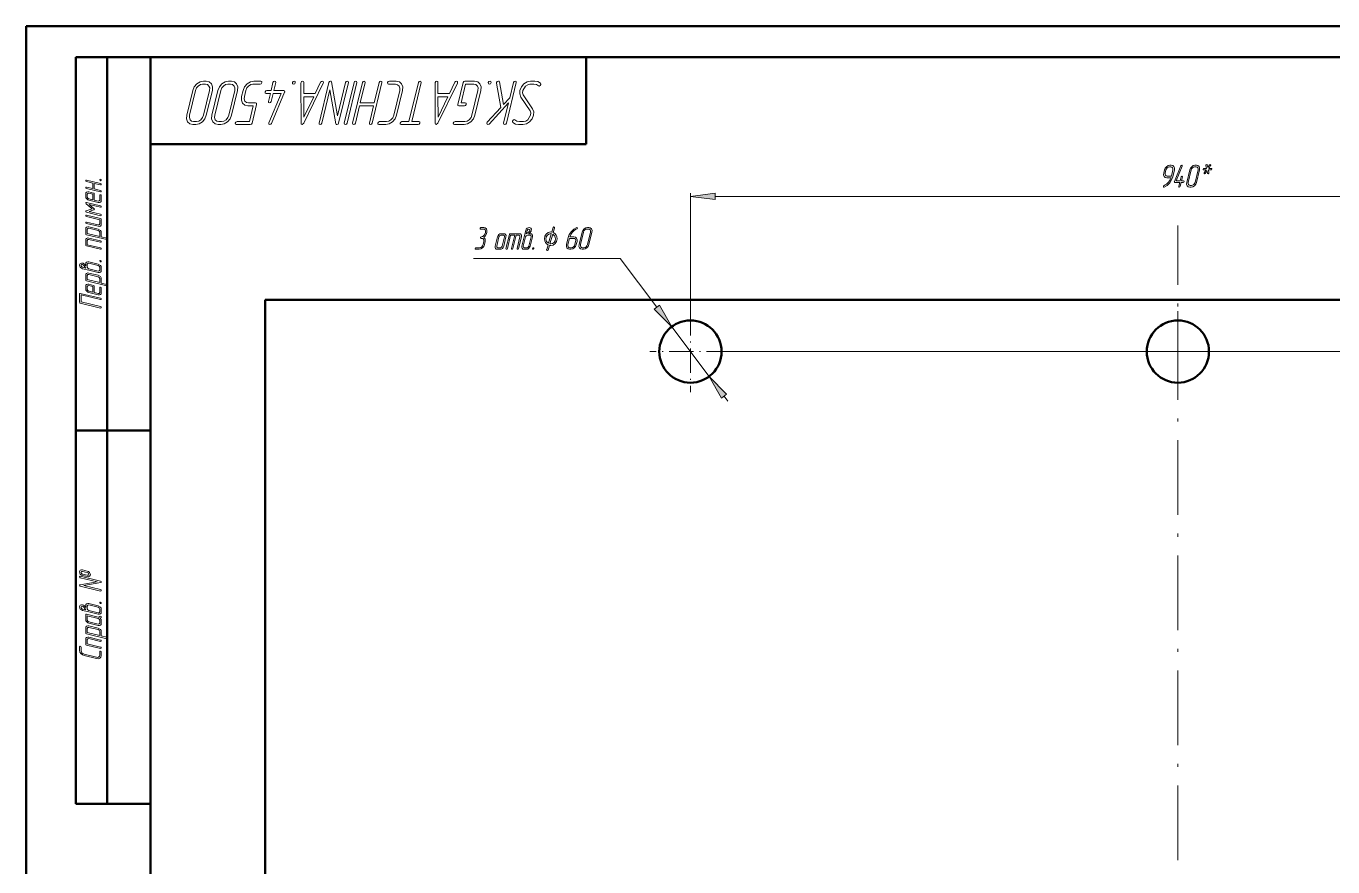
# Model space of a CAD drawing. Extents: x 0 to 420, y 0 to 297.
# Drawn here: x 0 to 210, y 161.8 to 297 of the extents above; entities that cross this region are included whole.
import ezdxf

# ---------------------------------------------------------------- set-up
doc = ezdxf.new("R2010")
doc.units = 0
doc.linetypes.add('DASHDOT', pattern=[18.5, 12, -3, 0.5, -3])

msp = doc.modelspace()

# ---------------------------------------------------------------- linework, layer by layer
at = {"color": 7, "lineweight": 50}
for p, q in [((0, 297), (0, 0)), ((420, 297), (0, 297)), ((20, 297), (0, 297)), ((8, 292), (8, 172)), ((8, 292), (20, 292)), ((13, 292), (13, 172)), ((415, 292), (20, 292)), ((20, 292), (20, 5)), ((90, 292), (90, 278)), ((90, 278), (20, 278)), ((38.4254, 253.012207), (38.4254, 156.34552)), ((331.758728, 253.012207), (38.4254, 253.012207)), ((8, 232), (20, 232)), ((8, 172), (20, 172))]:
    msp.add_line(p, q, dxfattribs=at)
at = {"color": 7, "lineweight": 13}
for p, q in [((106.758736, 251.178864), (106.758736, 270.130341)), ((110.724518, 269.630341), (259.459625, 269.630341)), ((95.47963, 259.635071), (71.905952, 259.635071)), ((95.47963, 259.635071), (101.360306, 251.837234)), ((103.748161, 248.670914), (109.76931, 240.686813)), ((113.258736, 244.678864), (345.085632, 244.678864)), ((112.157166, 237.520508), (112.779884, 236.694763))]:
    msp.add_line(p, q, dxfattribs=at)
at = {"color": 7, "linetype": 'DASHDOT', "lineweight": 13}
msp.add_line((185.092072, 144.415756), (185.092072, 264.941956), dxfattribs=at)
at = {"color": 7, "linetype": 'DASHDOT', "lineweight": 13, "ltscale": 0.325}
for p, q in [((106.758736, 251.178864), (106.758736, 238.178864)), ((185.092072, 251.178864), (185.092072, 238.178864)), ((113.258736, 244.678864), (100.258736, 244.678864)), ((191.592072, 244.678864), (178.592072, 244.678864))]:
    msp.add_line(p, q, dxfattribs=at)
at = {"color": 7, "lineweight": 13}
for points in [[(26.774345, 286.668121), (25.80724, 282.666687), (25.770397, 282.093567), (25.945396, 281.602356), (26.31382, 281.274872), (26.801975, 281.162292), (27.253292, 281.162292), (27.805923, 281.285095), (28.321712, 281.612579), (28.726974, 282.103821), (28.957241, 282.666687), (29.924343, 286.668121), (29.970398, 287.241241), (29.776978, 287.722229), (29.426975, 288.059937), (28.93882, 288.162292), (28.487503, 288.162292), (27.94408, 288.059937), (27.419083, 287.722229), (27.013817, 287.241241)], [(30.817768, 286.668121), (29.850662, 282.666687), (29.81382, 282.093567), (29.988819, 281.602356), (30.357243, 281.274872), (30.845398, 281.162292), (31.296715, 281.162292), (31.849346, 281.285095), (32.365135, 281.612579), (32.770397, 282.103821), (33.000664, 282.666687), (33.967766, 286.668121), (34.013821, 287.241241), (33.8204, 287.722229), (33.470398, 288.059937), (32.982243, 288.162292), (32.530926, 288.162292), (31.987503, 288.059937), (31.462505, 287.722229), (31.05724, 287.241241)], [(34.870399, 286.668121), (34.630924, 285.665222), (34.594082, 285.092102), (34.769081, 284.611115), (35.128292, 284.28363), (35.607239, 284.171051), (36.509872, 284.171051), (35.911186, 281.663757), (33.894081, 281.663757), (33.700661, 281.581879), (33.599346, 281.418121), (33.626976, 281.244171), (33.774345, 281.162292), (36.021713, 281.162292), (36.205925, 281.233917), (36.298031, 281.418121), (37.025661, 284.416687), (37.016449, 284.611115), (36.869083, 284.672516), (35.736187, 284.672516), (35.413818, 284.744171), (35.165134, 284.959076), (35.054607, 285.28656), (35.082241, 285.665222), (35.321712, 286.668121), (35.478294, 287.057037), (35.745399, 287.374268), (36.095398, 287.599426), (36.454609, 287.660828), (37.587502, 287.660828), (37.771713, 287.742706), (37.873028, 287.916687), (37.854607, 288.090637), (37.707241, 288.162292), (36.574345, 288.162292), (36.040134, 288.059937), (35.515133, 287.722229), (35.109871, 287.241241)], [(39.245399, 286.166687), (38.941452, 284.907898), (38.969082, 284.723694), (39.09803, 284.662292), (39.273029, 284.733917), (39.392769, 284.907898), (39.696716, 286.166687), (40.995399, 286.166687), (39.015137, 281.469299), (38.996716, 281.407898), (39.024345, 281.233917), (39.171715, 281.162292), (39.319084, 281.21347), (39.429611, 281.366974), (41.538822, 286.361115), (41.548031, 286.422516), (41.52961, 286.596497), (41.391453, 286.668152), (39.816452, 286.668152), (40.120399, 287.916687), (40.092766, 288.100891), (39.9454, 288.162292), (39.770401, 288.100891), (39.669083, 287.916687), (39.365135, 286.668152), (38.683556, 286.668121), (38.499348, 286.586273), (38.398029, 286.412292), (38.416451, 286.238312), (38.56382, 286.166687)], [(42.975662, 287.660828), (43.159874, 287.742706), (43.261189, 287.916687), (43.242767, 288.090637), (43.095402, 288.162292), (42.901978, 288.080414), (42.809875, 287.916687), (42.828297, 287.732452)], [(46.448032, 286.156433), (46.429611, 286.156433), (44.633556, 286.156433), (44.615135, 286.156433), (44.615135, 287.967834), (44.569084, 288.111115), (44.449348, 288.162292), (44.274345, 288.090637), (44.173031, 287.916687), (44.15461, 287.845032), (44.173031, 281.397675), (44.219086, 281.233917), (44.338821, 281.172516), (44.605927, 281.397675), (47.737503, 287.845032), (47.765137, 287.916687), (47.737503, 288.090637), (47.590137, 288.162292), (47.442768, 288.111115), (47.332241, 287.967834)], [(48.649345, 287.916687), (47.074348, 281.418152), (47.111191, 281.233917), (47.240135, 281.162292), (47.415134, 281.233917), (47.525661, 281.418152), (48.824348, 286.780701), (49.782242, 281.315796), (49.846714, 281.192993), (49.948032, 281.162292), (50.123032, 281.233917), (50.224346, 281.418152), (51.799347, 287.916687), (51.771713, 288.100891), (51.633556, 288.162292), (51.449348, 288.100891), (51.34803, 287.916687), (50.049347, 282.554108), (49.091454, 288.019012), (49.026978, 288.131592), (48.925663, 288.162292), (48.750664, 288.100891)], [(52.692764, 287.916687), (51.117767, 281.418152), (51.15461, 281.233917), (51.292767, 281.162292), (51.467766, 281.233917), (51.569084, 281.418152), (53.144081, 287.916687), (53.116451, 288.100891), (52.978294, 288.162292), (52.794083, 288.100891)], [(53.576977, 284.171051), (55.824345, 284.171051), (55.161186, 281.418152), (55.198029, 281.233917), (55.336189, 281.162292), (55.511189, 281.233917), (55.612503, 281.418152), (57.187504, 287.916687), (57.159874, 288.100891), (57.021713, 288.162292), (56.837502, 288.100891), (56.736187, 287.916687), (55.953293, 284.672516), (53.705925, 284.672516), (54.488819, 287.916687), (54.451977, 288.100891), (54.31382, 288.162292), (54.138817, 288.100891), (54.037506, 287.916687), (52.462502, 281.418152), (52.499344, 281.233917), (52.628292, 281.162292), (52.803291, 281.233917), (52.913818, 281.418152)], [(58.375664, 288.162292), (58.182243, 288.080414), (58.090134, 287.916687), (58.108559, 287.732452), (58.255924, 287.660828), (59.370399, 287.660828), (59.701977, 287.589203), (59.941452, 287.364044), (60.061188, 287.046783), (60.033554, 286.668152), (59.066452, 282.666687), (58.909874, 282.277802), (58.633556, 281.950287), (58.292767, 281.745636), (57.924347, 281.663757), (56.809872, 281.663757), (56.616451, 281.581879), (56.515137, 281.418152), (56.542767, 281.244171), (56.690136, 281.162292), (57.804611, 281.162292), (58.357239, 281.285095), (58.873032, 281.612579), (59.287506, 282.093567), (59.517769, 282.666687), (60.484871, 286.668152), (60.530926, 287.241241), (60.337502, 287.722229), (59.987503, 288.059937), (59.490135, 288.162292)], [(61.976978, 281.663757), (63.487503, 287.916687), (63.450661, 288.100891), (63.312504, 288.162292), (63.137505, 288.100891), (63.036186, 287.916687), (61.525661, 281.663757), (60.392769, 281.663757), (60.208557, 281.581879), (60.107239, 281.418152), (60.125664, 281.244171), (60.273029, 281.162292), (62.980927, 281.162292), (63.165134, 281.244171), (63.25724, 281.418152), (63.248032, 281.592102), (63.100662, 281.663757)], [(68.019081, 286.156433), (68.000664, 286.156433), (66.204605, 286.156433), (66.186188, 286.156433), (66.186188, 287.967834), (66.140137, 288.111115), (66.020401, 288.162292), (65.845398, 288.090668), (65.74408, 287.916687), (65.725662, 287.845032), (65.74408, 281.397675), (65.790131, 281.233917), (65.909874, 281.172516), (66.176979, 281.397675), (69.308556, 287.845032), (69.336189, 287.916687), (69.308556, 288.090668), (69.161186, 288.162292), (69.013817, 288.111115), (68.90329, 287.967834)], [(70.220398, 287.916687), (69.373032, 284.416687), (69.391449, 284.232452), (69.538818, 284.171051), (70.432243, 284.171051), (70.625664, 284.25293), (70.717766, 284.416687), (70.708557, 284.600891), (70.561188, 284.672516), (69.888817, 284.672516), (70.607239, 287.660828), (71.961189, 287.660828), (72.283554, 287.599426), (72.513817, 287.374268), (72.642769, 287.057037), (72.615135, 286.668152), (71.648033, 282.666687), (71.500664, 282.288025), (71.22435, 281.960541), (70.88356, 281.745636), (70.515137, 281.663757), (68.94014, 281.663757), (68.746712, 281.581879), (68.645401, 281.418152), (68.673035, 281.244171), (68.820396, 281.162292), (70.395401, 281.162292), (70.948029, 281.285095), (71.463821, 281.612579), (71.86908, 282.103821), (72.09935, 282.666687), (73.066452, 286.668152), (73.112503, 287.241241), (72.919083, 287.722229), (72.569084, 288.059967), (72.080925, 288.162292), (70.50592, 288.162292), (70.321716, 288.100891)], [(77.717766, 285.491241), (76.704613, 284.375732), (76.050659, 288.019012), (75.995399, 288.131592), (75.894081, 288.162292), (75.719086, 288.090668), (75.608559, 287.92691), (75.599342, 287.875732), (75.599342, 287.804108), (76.290138, 283.925446), (74.116455, 281.561401), (74.024345, 281.418152), (74.070396, 281.233917), (74.208557, 281.162292), (74.401978, 281.264618), (77.515137, 284.662292), (76.732239, 281.418152), (76.769081, 281.233917), (76.907242, 281.162292), (77.082237, 281.233917), (77.183556, 281.418152), (78.758553, 287.916687), (78.730927, 288.100891), (78.592766, 288.162292), (78.408554, 288.100891), (78.307243, 287.916687)], [(74.429611, 287.660828), (74.613815, 287.742706), (74.715134, 287.916687), (74.696716, 288.090668), (74.549347, 288.162292), (74.355927, 288.080414), (74.263817, 287.916687), (74.282242, 287.732452)], [(78.205925, 281.520477), (78.638817, 281.254395), (79.145401, 281.162292), (79.808556, 281.162292), (80.388817, 281.285095), (80.90461, 281.633057), (81.300659, 282.114044), (81.521713, 282.666687), (81.567764, 283.229553), (81.383553, 283.720764), (79.900658, 285.951752), (79.790138, 286.28949), (79.817764, 286.657898), (80.241447, 287.364044), (80.600662, 287.589203), (80.959869, 287.660828), (81.613815, 287.660828), (82.000664, 287.599426), (82.323029, 287.394745), (82.442764, 287.353821), (82.617767, 287.435669), (82.728294, 287.60965), (82.728294, 287.722229), (82.673027, 287.804108), (82.258553, 288.080414), (81.733559, 288.162292), (81.079605, 288.162292), (80.508553, 288.049713), (79.983559, 287.701752), (79.59671, 287.231018), (79.366447, 286.668152), (79.329605, 286.105286), (79.504608, 285.603821), (80.978294, 283.372833), (81.09803, 283.045319), (81.070396, 282.666687), (80.646713, 281.960541), (80.315132, 281.745636), (79.928291, 281.663757), (79.265137, 281.663757), (78.878296, 281.735382), (78.555923, 281.940063), (78.436188, 281.981018), (78.261185, 281.899139), (78.141449, 281.725159), (78.150665, 281.602356)], [(27.225662, 286.668121), (27.391449, 287.067261), (27.658554, 287.374268), (28.008556, 287.599426), (28.367767, 287.660828), (28.81908, 287.660828), (29.141449, 287.599426), (29.371712, 287.374268), (29.50066, 287.057037), (29.47303, 286.668121), (28.505924, 282.666687), (28.358555, 282.288025), (28.082241, 281.960541), (27.741451, 281.745636), (27.373028, 281.663757), (26.921715, 281.663757), (26.599346, 281.745636), (26.359871, 281.960541), (26.240135, 282.288025), (26.258556, 282.666687)], [(31.269085, 286.668121), (31.434872, 287.067261), (31.701977, 287.374268), (32.051979, 287.599426), (32.41119, 287.660828), (32.862503, 287.660828), (33.184872, 287.599426), (33.415134, 287.374268), (33.544083, 287.057037), (33.516453, 286.668121), (32.549347, 282.666687), (32.401978, 282.288025), (32.125664, 281.960541), (31.784874, 281.745636), (31.416451, 281.663757), (30.965137, 281.663757), (30.642769, 281.745636), (30.403294, 281.960541), (30.283558, 282.288025), (30.301979, 282.666687)], [(44.615135, 285.654968), (46.208557, 285.654968), (44.624348, 282.369904)], [(66.186188, 285.654968), (67.77961, 285.654968), (66.195396, 282.369904)], [(184.25621, 272.767761), (184.523315, 273.878143), (184.541748, 274.1698), (184.454239, 274.410309), (184.270035, 274.574066), (184.025955, 274.630341), (183.800293, 274.630341), (183.523987, 274.568939), (183.266083, 274.405212), (183.063446, 274.159576), (182.948318, 273.878143), (182.828583, 273.376678), (182.805557, 273.085022), (182.893051, 272.844543), (183.072662, 272.680786), (183.32135, 272.629608), (183.993713, 272.629608), (183.846344, 272.281677), (183.62529, 271.943939), (183.275299, 271.601105), (183.072662, 271.468079), (182.865433, 271.37085), (182.796341, 271.324768), (182.764114, 271.25827), (182.773315, 271.166168), (182.837799, 271.130341), (182.888458, 271.135468), (183.367401, 271.406677), (183.781876, 271.810913), (184.072006, 272.266296)], [(184.058197, 272.880341), (183.38121, 272.880341), (183.220032, 272.911041), (183.100296, 273.023621), (183.035828, 273.182251), (183.054245, 273.376678), (183.173981, 273.878143), (183.252274, 274.067474), (183.385818, 274.231201), (183.556213, 274.338684), (183.740433, 274.379608), (183.96608, 274.379608), (184.131882, 274.338684), (184.251617, 274.231201), (184.30687, 274.067474), (184.297668, 273.878143)], [(185.670029, 272.128143), (185.822006, 272.757538), (185.808197, 272.84964), (185.743713, 272.880341), (185.656219, 272.844543), (185.596344, 272.757538), (185.444382, 272.128143), (184.795029, 272.128143), (185.785156, 274.476837), (185.794373, 274.507538), (185.780563, 274.594543), (185.706879, 274.630341), (185.633194, 274.604767), (185.577927, 274.528015), (184.523315, 272.030945), (184.518723, 272.000244), (184.527924, 271.913239), (184.597, 271.877411), (185.384506, 271.877411), (185.232529, 271.253143), (185.246353, 271.161041), (185.320038, 271.130341), (185.407532, 271.161041), (185.458191, 271.253143), (185.610168, 271.877411), (185.950958, 271.877411), (186.04306, 271.918335), (186.093719, 272.005341), (186.084503, 272.092346), (186.010818, 272.128143)], [(188.083191, 271.877411), (188.566742, 273.878143), (188.585159, 274.164703), (188.497665, 274.410309), (188.313446, 274.574066), (188.069366, 274.630341), (187.843719, 274.630341), (187.567398, 274.568939), (187.309509, 274.405212), (187.106873, 274.159576), (186.991745, 273.878143), (186.508194, 271.877411), (186.485168, 271.590881), (186.581879, 271.350372), (186.756882, 271.181519), (187.000946, 271.130341), (187.226608, 271.130341), (187.498322, 271.181519), (187.760818, 271.350372), (187.963455, 271.590881)], [(187.857529, 271.877411), (187.774643, 271.677856), (187.641083, 271.524353), (187.46608, 271.411774), (187.286484, 271.381073), (187.060822, 271.381073), (186.899643, 271.411774), (186.7845, 271.524353), (186.720032, 271.682983), (186.733841, 271.877411), (187.217407, 273.878143), (187.291092, 274.067474), (187.429245, 274.231201), (187.59964, 274.338684), (187.783844, 274.379608), (188.009506, 274.379608), (188.170685, 274.338684), (188.290421, 274.231201), (188.350296, 274.067474), (188.34108, 273.878143)], [(190.049637, 274.128876), (190.353592, 274.568939), (190.38121, 274.630341), (190.367401, 274.717346), (190.293716, 274.753143), (190.183197, 274.681519), (189.906876, 274.28241), (189.823975, 274.681519), (189.736481, 274.753143), (189.648987, 274.712219), (189.593719, 274.630341), (189.593719, 274.568939), (189.685822, 274.128876), (189.280563, 274.128876), (189.188446, 274.087952), (189.142395, 274.006073), (189.147003, 273.913971), (189.220688, 273.878143), (189.625946, 273.878143), (189.322006, 273.43811), (189.294373, 273.376678), (189.308197, 273.289703), (189.381866, 273.253876), (189.497009, 273.3255), (189.773315, 273.72464), (189.856216, 273.3255), (189.939117, 273.253876), (190.031219, 273.289703), (190.081879, 273.376678), (190.081879, 273.43811), (189.989777, 273.878143), (190.395035, 273.878143), (190.491745, 273.919067), (190.542404, 274.006073), (190.52858, 274.093079), (190.454895, 274.128876)], [(10.704678, 271.779266), (10.704678, 270.881256), (9.706871, 271.120728), (9.614765, 271.106903), (9.584064, 271.037842), (9.619883, 270.950317), (9.706871, 270.895081), (11.958333, 270.351654), (12.050438, 270.365448), (12.08114, 270.43454), (12.050438, 270.526642), (11.958333, 270.577301), (10.955409, 270.821381), (10.955409, 271.719421), (11.958333, 271.475342), (12.050438, 271.489136), (12.08114, 271.558228), (12.050438, 271.65033), (11.958333, 271.700989), (9.706871, 272.244415), (9.614765, 272.230591), (9.584064, 272.161499), (9.619883, 272.078613), (9.706871, 272.018738)], [(11.830409, 272.295074), (11.871345, 272.202972), (11.958333, 272.152313), (12.045321, 272.161499), (12.08114, 272.235199), (12.040204, 272.331909), (11.958333, 272.37796), (11.866227, 272.368744)], [(10.955409, 269.020721), (10.955409, 270.029266), (10.924707, 270.121399), (10.832602, 270.172028), (10.080409, 270.356262), (9.891081, 270.365448), (9.727339, 270.305603), (9.619883, 270.185852), (9.584064, 270.024658), (9.584064, 269.573364), (9.619883, 269.384552), (9.732455, 269.21875), (9.896198, 269.080597), (10.080409, 269.006897), (11.579678, 268.643097), (11.77924, 268.629272), (11.937865, 268.689148), (12.050438, 268.804291), (12.08114, 268.970062), (12.08114, 269.757568), (12.040204, 269.854279), (11.958333, 269.90033), (11.866227, 269.891113), (11.830409, 269.817444), (11.830409, 269.029938), (11.758771, 268.891785), (11.579678, 268.868744)], [(10.704678, 269.080597), (10.080409, 269.232574), (9.906432, 269.338501), (9.834795, 269.513489), (9.834795, 269.964813), (9.906432, 270.107574), (10.080409, 270.130585), (10.704678, 269.978607)], [(110.724518, 270.152466), (106.758736, 269.630341), (110.724518, 269.108246)], [(11.958333, 268.104279), (9.706871, 268.647705), (9.614765, 268.633881), (9.578947, 268.569397), (9.635233, 268.458893), (10.602339, 267.643738), (9.635233, 267.29837), (9.594297, 267.261505), (9.578947, 267.220062), (9.619883, 267.12796), (9.706871, 267.072693), (11.958333, 266.529266), (12.050438, 266.543091), (12.08114, 266.612183), (12.050438, 266.704285), (11.958333, 266.754944), (10.121345, 267.20166), (10.90424, 267.477966), (10.975877, 267.556244), (10.90424, 267.666779), (10.121345, 268.325317), (11.958333, 267.878632), (12.050438, 267.892426), (12.08114, 267.961517), (12.050438, 268.053619)], [(11.958333, 266.077972), (9.706871, 266.621368), (9.614765, 266.607574), (9.584064, 266.538483), (9.619883, 266.455597), (9.706871, 266.395721), (11.830409, 265.884552), (11.830409, 265.207581), (11.758772, 265.069397), (11.579678, 265.046387), (9.706871, 265.497711), (9.614765, 265.483887), (9.584064, 265.414795), (9.619883, 265.327301), (9.706871, 265.272034), (11.579678, 264.82074), (11.77924, 264.806915), (11.937865, 264.866791), (12.050438, 264.981903), (12.08114, 265.147705), (12.08114, 265.935211), (12.050438, 266.027313)], [(12.08114, 263.125977), (12.08114, 263.802948), (12.050438, 263.982574), (11.937865, 264.157562), (11.579678, 264.369415), (10.080409, 264.733215), (9.891082, 264.742432), (9.727339, 264.682556), (9.619883, 264.562836), (9.584064, 264.40625), (9.584064, 263.614136), (9.614765, 263.522034), (9.706871, 263.471375), (12.956141, 262.688477), (13.048245, 262.702301), (13.078947, 262.771393), (13.048245, 262.854279), (12.956141, 262.914154)], [(73.577667, 263.048798), (73.82634, 263.309753), (73.969116, 263.632141), (74.028976, 263.882874), (74.047401, 264.169434), (73.964508, 264.415039), (73.784897, 264.578766), (73.536209, 264.635071), (73.0849, 264.635071), (72.992798, 264.594116), (72.946747, 264.507141), (72.95134, 264.420166), (73.025032, 264.384338), (73.476349, 264.384338), (73.642136, 264.343384), (73.757271, 264.235931), (73.817139, 264.072205), (73.80793, 263.882874), (73.748055, 263.632141), (73.665161, 263.437683), (73.527008, 263.279053), (73.356606, 263.166504), (73.17701, 263.135803), (73.0849, 263.094849), (73.02964, 263.007874), (73.043457, 262.920868), (73.117134, 262.885071), (73.227661, 262.885071), (73.393448, 262.844116), (73.513191, 262.736664), (73.568451, 262.572937), (73.554634, 262.383606), (73.434906, 261.882141), (73.356606, 261.687683), (73.223061, 261.529053), (73.048065, 261.416504), (72.863846, 261.385803), (72.30201, 261.385803), (72.2099, 261.344849), (72.159241, 261.257874), (72.168457, 261.170868), (72.242134, 261.135071), (72.803986, 261.135071), (73.075691, 261.186218), (73.338196, 261.355103), (73.540817, 261.595581), (73.660561, 261.882141), (73.780289, 262.383606), (73.771088, 262.777588)], [(80.748055, 263.632141), (80.876999, 263.724243), (81.00135, 263.821472), (81.121078, 263.985199), (81.14872, 264.0466), (81.176346, 264.133606), (81.190163, 264.343384), (81.125687, 264.507141), (81.005959, 264.599243), (80.844772, 264.629944), (80.508583, 264.507141), (80.361214, 264.343384), (80.27832, 264.133606), (80.038849, 263.135803), (79.675034, 261.636536), (79.661224, 261.442078), (79.725693, 261.283447), (79.84082, 261.170868), (80.006607, 261.135071), (80.453323, 261.135071), (80.637527, 261.170868), (80.812531, 261.283447), (81.024368, 261.636536), (81.388191, 263.135803), (81.3974, 263.325134), (81.337532, 263.488861), (81.217789, 263.596313), (81.05661, 263.632141)], [(83.870422, 261.825867), (83.653969, 261.083893), (83.649361, 261.032715), (83.686203, 260.940613), (83.778305, 260.904785), (83.898048, 261.007141), (84.114502, 261.738861), (84.197388, 261.718384), (84.303314, 261.718384), (84.685547, 261.800262), (85.01252, 262.045868), (85.238174, 262.398956), (85.316467, 262.813416), (85.270416, 263.110199), (85.155281, 263.417236), (84.943436, 263.662842), (84.713181, 263.816345), (84.920418, 264.548065), (84.929626, 264.594116), (84.892792, 264.691345), (84.800674, 264.722046), (84.685547, 264.624817), (84.469101, 263.898224), (84.358582, 263.908447), (84.303314, 263.908447), (83.907257, 263.826569), (83.580292, 263.575867), (83.35923, 263.217651), (83.290146, 262.813416), (83.331604, 262.506409), (83.446732, 262.224976), (83.630936, 261.989594)], [(87.11319, 262.99762), (86.841476, 261.882141), (86.818451, 261.595581), (86.915161, 261.355103), (87.090164, 261.186218), (87.334244, 261.135071), (87.559906, 261.135071), (87.831612, 261.186218), (88.094116, 261.355103), (88.296738, 261.595581), (88.416481, 261.882141), (88.536209, 262.383606), (88.554634, 262.670166), (88.46714, 262.915771), (88.287537, 263.079498), (88.043457, 263.135803), (87.375687, 263.135803), (87.518448, 263.478638), (87.73951, 263.816345), (88.089508, 264.15918), (88.287537, 264.292236), (88.494766, 264.389435), (88.568451, 264.440613), (88.600685, 264.507141), (88.586868, 264.594116), (88.5224, 264.635071), (88.476349, 264.624817), (87.992798, 264.353638), (87.578323, 263.949402), (87.288185, 263.493958)], [(90.438187, 261.882141), (90.921738, 263.882874), (90.940163, 264.169434), (90.852661, 264.415039), (90.668457, 264.578766), (90.424377, 264.635071), (90.198715, 264.635071), (89.922401, 264.573669), (89.664505, 264.409912), (89.461868, 264.164307), (89.346741, 263.882874), (88.86319, 261.882141), (88.840157, 261.595581), (88.936867, 261.355103), (89.111877, 261.186218), (89.355957, 261.135071), (89.581612, 261.135071), (89.853317, 261.186218), (90.115822, 261.355103), (90.318451, 261.595581)], [(11.958333, 262.476654), (10.080409, 262.932556), (9.891082, 262.941772), (9.727339, 262.881897), (9.619883, 262.762177), (9.584064, 262.600983), (9.584064, 261.813477), (9.614765, 261.721375), (9.706871, 261.670715), (11.958333, 261.127289), (12.050438, 261.141113), (12.081141, 261.210205), (12.050438, 261.302307), (11.958333, 261.352966), (9.834795, 261.868744), (9.834795, 262.541107), (9.906432, 262.683868), (10.080409, 262.706909), (11.958333, 262.250977), (12.050438, 262.264801), (12.081141, 262.333893), (12.050438, 262.425995)], [(11.835526, 263.185852), (9.834795, 263.669403), (9.834795, 264.346375), (9.906432, 264.484528), (10.080409, 264.507568), (11.579678, 264.143738), (11.758772, 264.033234), (11.835526, 263.862823)], [(76.750687, 261.636536), (77.11451, 263.135803), (77.123718, 263.325134), (77.06385, 263.488861), (76.944107, 263.596313), (76.782928, 263.632141), (76.331612, 263.632141), (76.142799, 263.596313), (75.977005, 263.483734), (75.838852, 263.320007), (75.765167, 263.135803), (75.401352, 261.636536), (75.387543, 261.436951), (75.447403, 261.27832), (75.562538, 261.165771), (75.728333, 261.135071), (76.179642, 261.135071), (76.359253, 261.165771), (76.534248, 261.27832), (76.667801, 261.436951)], [(76.525032, 261.636536), (76.419113, 261.457428), (76.23951, 261.385803), (75.788193, 261.385803), (75.650032, 261.457428), (75.627014, 261.636536), (75.990822, 263.135803), (76.096748, 263.309753), (76.271744, 263.381409), (76.723061, 263.381409), (76.865822, 263.309753), (76.888855, 263.135803)], [(78.52372, 263.381409), (78.007935, 261.257874), (78.021744, 261.165771), (78.095436, 261.135071), (78.18293, 261.165771), (78.233589, 261.257874), (78.749374, 263.381409), (79.200691, 263.381409), (79.338852, 263.309753), (79.361877, 263.135803), (78.90596, 261.257874), (78.924377, 261.165771), (78.993454, 261.135071), (79.080963, 261.165771), (79.131622, 261.257874), (79.587532, 263.135803), (79.596748, 263.325134), (79.541481, 263.488861), (79.421753, 263.596313), (79.260567, 263.632141), (77.796089, 263.632141), (77.703987, 263.60144), (77.653328, 263.509338), (77.109901, 261.257874), (77.123726, 261.165771), (77.192795, 261.135071), (77.284912, 261.165771), (77.335556, 261.257874), (77.851357, 263.381409)], [(80.798714, 261.636536), (80.692795, 261.457428), (80.513191, 261.385803), (80.066483, 261.385803), (79.923714, 261.457428), (79.900696, 261.636536), (80.264503, 263.135803), (80.37043, 263.309753), (80.550034, 263.381409), (80.996742, 263.381409), (81.139503, 263.309753), (81.162537, 263.135803)], [(80.384247, 263.632141), (80.503983, 264.133606), (80.61451, 264.31781), (80.784897, 264.384338), (80.932266, 264.31781), (80.950691, 264.133606), (80.909248, 264.0466), (80.858589, 263.980103), (80.821747, 263.949402), (80.586868, 263.765167)], [(83.953316, 262.086823), (83.64476, 262.388733), (83.538834, 262.813416), (83.538834, 262.879944), (83.557259, 262.9823), (83.598701, 263.130676), (83.764496, 263.401855), (84.008575, 263.575867), (84.303314, 263.637268), (84.395416, 263.632141)], [(84.639496, 263.560486), (84.943436, 263.238129), (85.058571, 262.813416), (85.003311, 262.496155), (84.837524, 262.230103), (84.593445, 262.050995), (84.303314, 261.99469), (84.183571, 261.999817)], [(87.311218, 262.885071), (87.983589, 262.885071), (88.149368, 262.844116), (88.269112, 262.736664), (88.324371, 262.572937), (88.310555, 262.383606), (88.190826, 261.882141), (88.107925, 261.687683), (87.974373, 261.529053), (87.803986, 261.416504), (87.619766, 261.385803), (87.394112, 261.385803), (87.232925, 261.416504), (87.117798, 261.529053), (87.053322, 261.687683), (87.067139, 261.882141)], [(90.212532, 261.882141), (90.129639, 261.682556), (89.996078, 261.529053), (89.821083, 261.416504), (89.641479, 261.385803), (89.415817, 261.385803), (89.254639, 261.416504), (89.139503, 261.529053), (89.075027, 261.687683), (89.088844, 261.882141), (89.572395, 263.882874), (89.646088, 264.072205), (89.784241, 264.235931), (89.954636, 264.343384), (90.13884, 264.384338), (90.364502, 264.384338), (90.525681, 264.343384), (90.645424, 264.235931), (90.705292, 264.072205), (90.696083, 263.882874)], [(81.526352, 261.385803), (81.434242, 261.344849), (81.383583, 261.257874), (81.392799, 261.170868), (81.466476, 261.135071), (81.563187, 261.175995), (81.609238, 261.257874), (81.600037, 261.349976)], [(9.584064, 258.470062), (9.491959, 258.598999), (9.394737, 258.723358), (9.230994, 258.843079), (9.16959, 258.870728), (9.082603, 258.898346), (8.872807, 258.91217), (8.709064, 258.847687), (8.616959, 258.727966), (8.586257, 258.566772), (8.709064, 258.230591), (8.872807, 258.083221), (9.082603, 258.000336), (10.080409, 257.760864), (11.579679, 257.397034), (11.774122, 257.383209), (11.932749, 257.447693), (12.045321, 257.562836), (12.081141, 257.728607), (12.081141, 258.175323), (12.045321, 258.359528), (11.932749, 258.534546), (11.579679, 258.746368), (10.080409, 259.110199), (9.891082, 259.119415), (9.727339, 259.05954), (9.619883, 258.939789), (9.584064, 258.778625)], [(9.584064, 258.106262), (9.082603, 258.225983), (8.898392, 258.336517), (8.831871, 258.506897), (8.898392, 258.654266), (9.082603, 258.672699), (9.16959, 258.631256), (9.236111, 258.580597), (9.266813, 258.543762), (9.451023, 258.308868)], [(11.579679, 258.520721), (11.758772, 258.414795), (11.830409, 258.235199), (11.830409, 257.788483), (11.758772, 257.645721), (11.579679, 257.622711), (10.080409, 257.986511), (9.906433, 258.092438), (9.834795, 258.272034), (9.834795, 258.71875), (9.906433, 258.861511), (10.080409, 258.884552)], [(11.830409, 259.248352), (11.871345, 259.15625), (11.958333, 259.105591), (12.045321, 259.114807), (12.081141, 259.188477), (12.040204, 259.285187), (11.958333, 259.331238), (11.866228, 259.322052)], [(12.081141, 255.702301), (12.081141, 256.379272), (12.050439, 256.558868), (11.937865, 256.733887), (11.579679, 256.94574), (10.080409, 257.30954), (9.891082, 257.318756), (9.727339, 257.258881), (9.619883, 257.13916), (9.584064, 256.982574), (9.584064, 256.19046), (9.614766, 256.098358), (9.706871, 256.047699), (12.956141, 255.264801), (13.048245, 255.278625), (13.078947, 255.347702), (13.048245, 255.430588), (12.956141, 255.490463)], [(11.835526, 255.762177), (9.834795, 256.245728), (9.834795, 256.922699), (9.906433, 257.060852), (10.080409, 257.083893), (11.579679, 256.720062), (11.758772, 256.609528), (11.835526, 256.439148)], [(10.955409, 254.173355), (10.955409, 255.181915), (10.924707, 255.274017), (10.832603, 255.324677), (10.080409, 255.508881), (9.891082, 255.518097), (9.727339, 255.458221), (9.619883, 255.338486), (9.584064, 255.177307), (9.584064, 254.725983), (9.619883, 254.53717), (9.732456, 254.371384), (9.896198, 254.233231), (10.080409, 254.159546), (11.579679, 253.795731), (11.77924, 253.781906), (11.937865, 253.841782), (12.050439, 253.956909), (12.081141, 254.122696), (12.081141, 254.910202), (12.040205, 255.006912), (11.958333, 255.052963), (11.866228, 255.043747), (11.830409, 254.970062), (11.830409, 254.182571), (11.758772, 254.044403), (11.579679, 254.021378)], [(10.704679, 254.233231), (10.080409, 254.385193), (9.906433, 254.491119), (9.834795, 254.666122), (9.834795, 255.117432), (9.906433, 255.260193), (10.080409, 255.283218), (10.704679, 255.131256)], [(11.958333, 253.256912), (8.709064, 254.044403), (8.616959, 254.035202), (8.581141, 253.961517), (8.581141, 252.607559), (8.616959, 252.515457), (8.709064, 252.469406), (11.958334, 251.681915), (12.050439, 251.695724), (12.081141, 251.764801), (12.050439, 251.856903), (11.958333, 251.907562), (8.831871, 252.662827), (8.831871, 253.786514), (11.958333, 253.03125), (12.050439, 253.049667), (12.081141, 253.118744), (12.050439, 253.206253)], [(100.943451, 251.522858), (103.748161, 248.670914), (101.777161, 252.151596)], [(112.57402, 237.834869), (109.76931, 240.686813), (111.740311, 237.206131)], [(11.958333, 207.765793), (8.709064, 208.553299), (8.616959, 208.534882), (8.581141, 208.46579), (8.616959, 208.378296), (8.709064, 208.327637), (11.39035, 207.678299), (8.657894, 207.199341), (8.596491, 207.167114), (8.581141, 207.116455), (8.616959, 207.028961), (8.709064, 206.978302), (11.958333, 206.190796), (12.050438, 206.204605), (12.08114, 206.273697), (12.050438, 206.365799), (11.958333, 206.416458), (9.277046, 207.065796), (12.009502, 207.540131), (12.065789, 207.572372), (12.08114, 207.623032), (12.050438, 207.710526)], [(9.834795, 209.400665), (9.082602, 209.580261), (8.872807, 209.594086), (8.709064, 209.53421), (8.616959, 209.414474), (8.586257, 209.253296), (8.709064, 208.917114), (8.872807, 208.765137), (9.082602, 208.682236), (9.834795, 208.50264), (10.04459, 208.484222), (10.208333, 208.553299), (10.300438, 208.673035), (10.33114, 208.834213), (10.208333, 209.170395), (10.04459, 209.313171)], [(9.834795, 209.175003), (10.024122, 209.059875), (10.080409, 208.894089), (10.019005, 208.751328), (9.834795, 208.728302), (9.082602, 208.907898), (8.898392, 209.018433), (8.831871, 209.19342), (8.898392, 209.336182), (9.082602, 209.354614)], [(9.584064, 203.533554), (9.491959, 203.662506), (9.394736, 203.78685), (9.230993, 203.906586), (9.16959, 203.934219), (9.082602, 203.961853), (8.872807, 203.975662), (8.709064, 203.911194), (8.616959, 203.791458), (8.586257, 203.630264), (8.709064, 203.294083), (8.872807, 203.146713), (9.082603, 203.063828), (10.080409, 202.824341), (11.579679, 202.460526), (11.774122, 202.446716), (11.932749, 202.511185), (12.045321, 202.626328), (12.081141, 202.792114), (12.081141, 203.238815), (12.045321, 203.423035), (11.932749, 203.598038), (11.579679, 203.809875), (10.080409, 204.173691), (9.891082, 204.182907), (9.727339, 204.123032), (9.619883, 204.003296), (9.584064, 203.842117)], [(9.584064, 203.169739), (9.082602, 203.289474), (8.898392, 203.400009), (8.831871, 203.570404), (8.898392, 203.717773), (9.082602, 203.736191), (9.16959, 203.694748), (9.236111, 203.644089), (9.266812, 203.607239), (9.451023, 203.372375)], [(11.579679, 203.584213), (11.758772, 203.478302), (11.830409, 203.298691), (11.830409, 202.851974), (11.758772, 202.709213), (11.579679, 202.686188), (10.080409, 203.050003), (9.906432, 203.15593), (9.834795, 203.335526), (9.834795, 203.782242), (9.906432, 203.925003), (10.080409, 203.948029)], [(11.830409, 204.311844), (11.871345, 204.219742), (11.958333, 204.169083), (12.045321, 204.178299), (12.081141, 204.251984), (12.040204, 204.348694), (11.958333, 204.394745), (11.866228, 204.385529)], [(11.840643, 202.101318), (11.738304, 202.013824), (11.579679, 202.009216), (9.706871, 202.460526), (9.614766, 202.455933), (9.584064, 202.37764), (9.584064, 201.590134), (9.619883, 201.401321), (9.732456, 201.235535), (9.896198, 201.097382), (10.080409, 201.023697), (11.579679, 200.659882), (11.77924, 200.646057), (11.937865, 200.705933), (12.050439, 200.82106), (12.081141, 200.986847), (12.081141, 201.438171), (12.040205, 201.631592), (11.912281, 201.815796), (12.009502, 201.884872), (12.081141, 201.972382), (12.086257, 202.013824), (12.050439, 202.101318), (11.958333, 202.151978)], [(11.579679, 201.783554), (11.758772, 201.677643), (11.830409, 201.498032), (11.830409, 201.046722), (11.758772, 200.908554), (11.579679, 200.885529), (10.080409, 201.249344), (9.906433, 201.35527), (9.834795, 201.530273), (9.834795, 202.207245)], [(12.081141, 198.965134), (12.081141, 199.642105), (12.050439, 199.821716), (11.937865, 199.996719), (11.579679, 200.208557), (10.080409, 200.572372), (9.891082, 200.581589), (9.727339, 200.521713), (9.619883, 200.401978), (9.584064, 200.245407), (9.584064, 199.453293), (9.614766, 199.361191), (9.706871, 199.310532), (12.956141, 198.527634), (13.048245, 198.541458), (13.078947, 198.610535), (13.048245, 198.69342), (12.956141, 198.753296)], [(11.835526, 199.025009), (9.834795, 199.50856), (9.834795, 200.185532), (9.906433, 200.323685), (10.080409, 200.34671), (11.579679, 199.982895), (11.758772, 199.872375), (11.835526, 199.701981)], [(11.958333, 198.315796), (10.080409, 198.771713), (9.891082, 198.78093), (9.727339, 198.721054), (9.619883, 198.601318), (9.584064, 198.44014), (9.584064, 197.652634), (9.614766, 197.560532), (9.706871, 197.509872), (11.958333, 196.966461), (12.050439, 196.98027), (12.081141, 197.049347), (12.050439, 197.141449), (11.958333, 197.192108), (9.834795, 197.707901), (9.834795, 198.380264), (9.906433, 198.523026), (10.080409, 198.546051), (11.958333, 198.090134), (12.050439, 198.103958), (12.081141, 198.173035), (12.050439, 198.265137)], [(12.081141, 196.372375), (12.040205, 196.469086), (11.958333, 196.515137), (11.866228, 196.50592), (11.830409, 196.432236), (11.830409, 195.875), (11.794591, 195.709213), (11.682017, 195.589478), (11.523392, 195.529617), (11.334064, 195.543427), (9.333334, 196.026978), (9.138889, 196.10527), (8.975146, 196.243423), (8.872808, 196.413818), (8.831871, 196.598038), (8.831871, 197.155273), (8.790936, 197.251984), (8.709064, 197.302643), (8.622076, 197.288818), (8.581141, 197.215134), (8.581141, 196.657898), (8.642544, 196.381592), (8.806287, 196.123688), (9.046783, 195.916458), (9.333334, 195.801315), (11.334064, 195.317764), (11.620614, 195.294739), (11.861112, 195.391449), (12.029971, 195.566452), (12.081141, 195.81514)]]:
    msp.add_lwpolyline(points, close=True, dxfattribs=at)
at = {"color": 7, "lineweight": 50}
for centre in [(106.758736, 244.678864), (185.092072, 244.678864)]:
    msp.add_circle(centre, 5, dxfattribs=at)
at = {"color": 7, "lineweight": 13}
for points in [[(110.724518, 270.152466), (106.758736, 269.630341), (110.724518, 270.152466), (110.724518, 269.108246)], [(100.943451, 251.522858), (103.748161, 248.670914), (100.943451, 251.522858), (101.777161, 252.151596)], [(112.57402, 237.834869), (109.76931, 240.686813), (112.57402, 237.834869), (111.740311, 237.206131)]]:
    msp.add_solid(points, dxfattribs=at)

doc.saveas('drawing.dxf')
